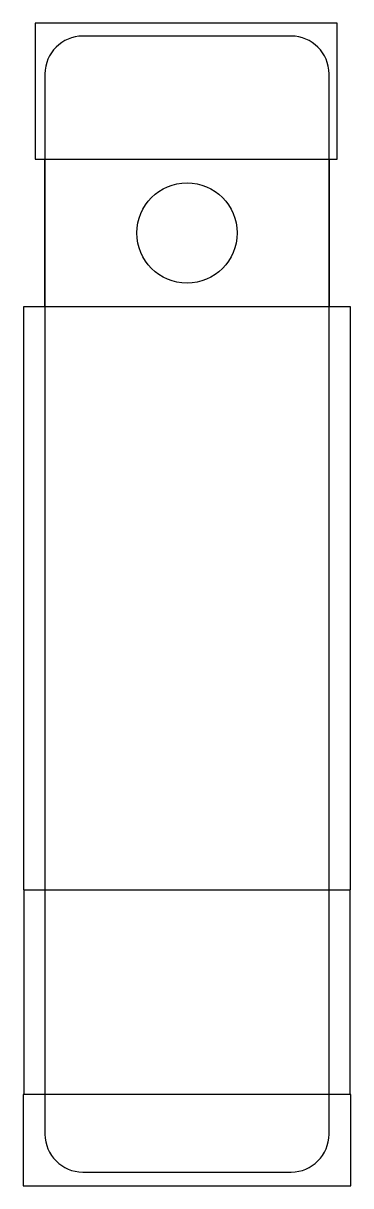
# Model space of a CAD drawing. Extents: x -291.4 to -274.1, y -21.7 to 39.7.
import ezdxf

# ---------------------------------------------------------------- set-up
doc = ezdxf.new("R2010")
doc.units = 0
doc.layers.get('0').update_dxf_attribs({"linetype": 'CONTINUOUS'})

msp = doc.modelspace()

# ---------------------------------------------------------------- linework, layer by layer
for p, q in [((-274.791, 39.721), (-290.746, 39.721)), ((-290.746, 39.721), (-290.746, 32.545)), ((-274.791, 32.545), (-274.791, 39.721)), ((-277.225, 39.045), (-288.225, 39.045)), ((-290.225, 37.045), (-290.225, -18.955)), ((-275.225, -18.955), (-275.225, 37.045)), ((-290.746, 32.545), (-274.791, 32.545)), ((-290.225, 32.545), (-275.225, 32.545)), ((-290.225, 24.745), (-290.225, 32.545)), ((-275.225, 32.545), (-275.225, 24.745)), ((-274.082, 24.745), (-291.368, 24.745)), ((-291.368, 24.745), (-291.368, -6.055)), ((-275.225, 24.745), (-290.225, 24.745)), ((-274.082, -6.055), (-274.082, 24.745)), ((-291.368, -6.055), (-274.082, -6.055)), ((-291.32, -6.055), (-274.131, -6.055)), ((-291.32, -16.855), (-291.32, -6.055)), ((-274.131, -6.055), (-274.131, -16.855)), ((-274.078, -16.855), (-291.373, -16.855)), ((-291.373, -16.855), (-291.373, -21.677)), ((-274.131, -16.855), (-291.32, -16.855)), ((-274.078, -21.677), (-274.078, -16.855)), ((-288.225, -20.955), (-277.225, -20.955)), ((-291.373, -21.677), (-274.078, -21.677))]:
    msp.add_line(p, q)
msp.add_circle((-282.725, 28.645), 2.65)
for centre, start, end in [((-288.225, 37.045), 90, 180), ((-277.225, 37.045), 0, 90), ((-288.225, -18.955), 180, 270), ((-277.225, -18.955), 270, 0)]:
    msp.add_arc(centre, 2, start, end)

doc.saveas('drawing.dxf')
